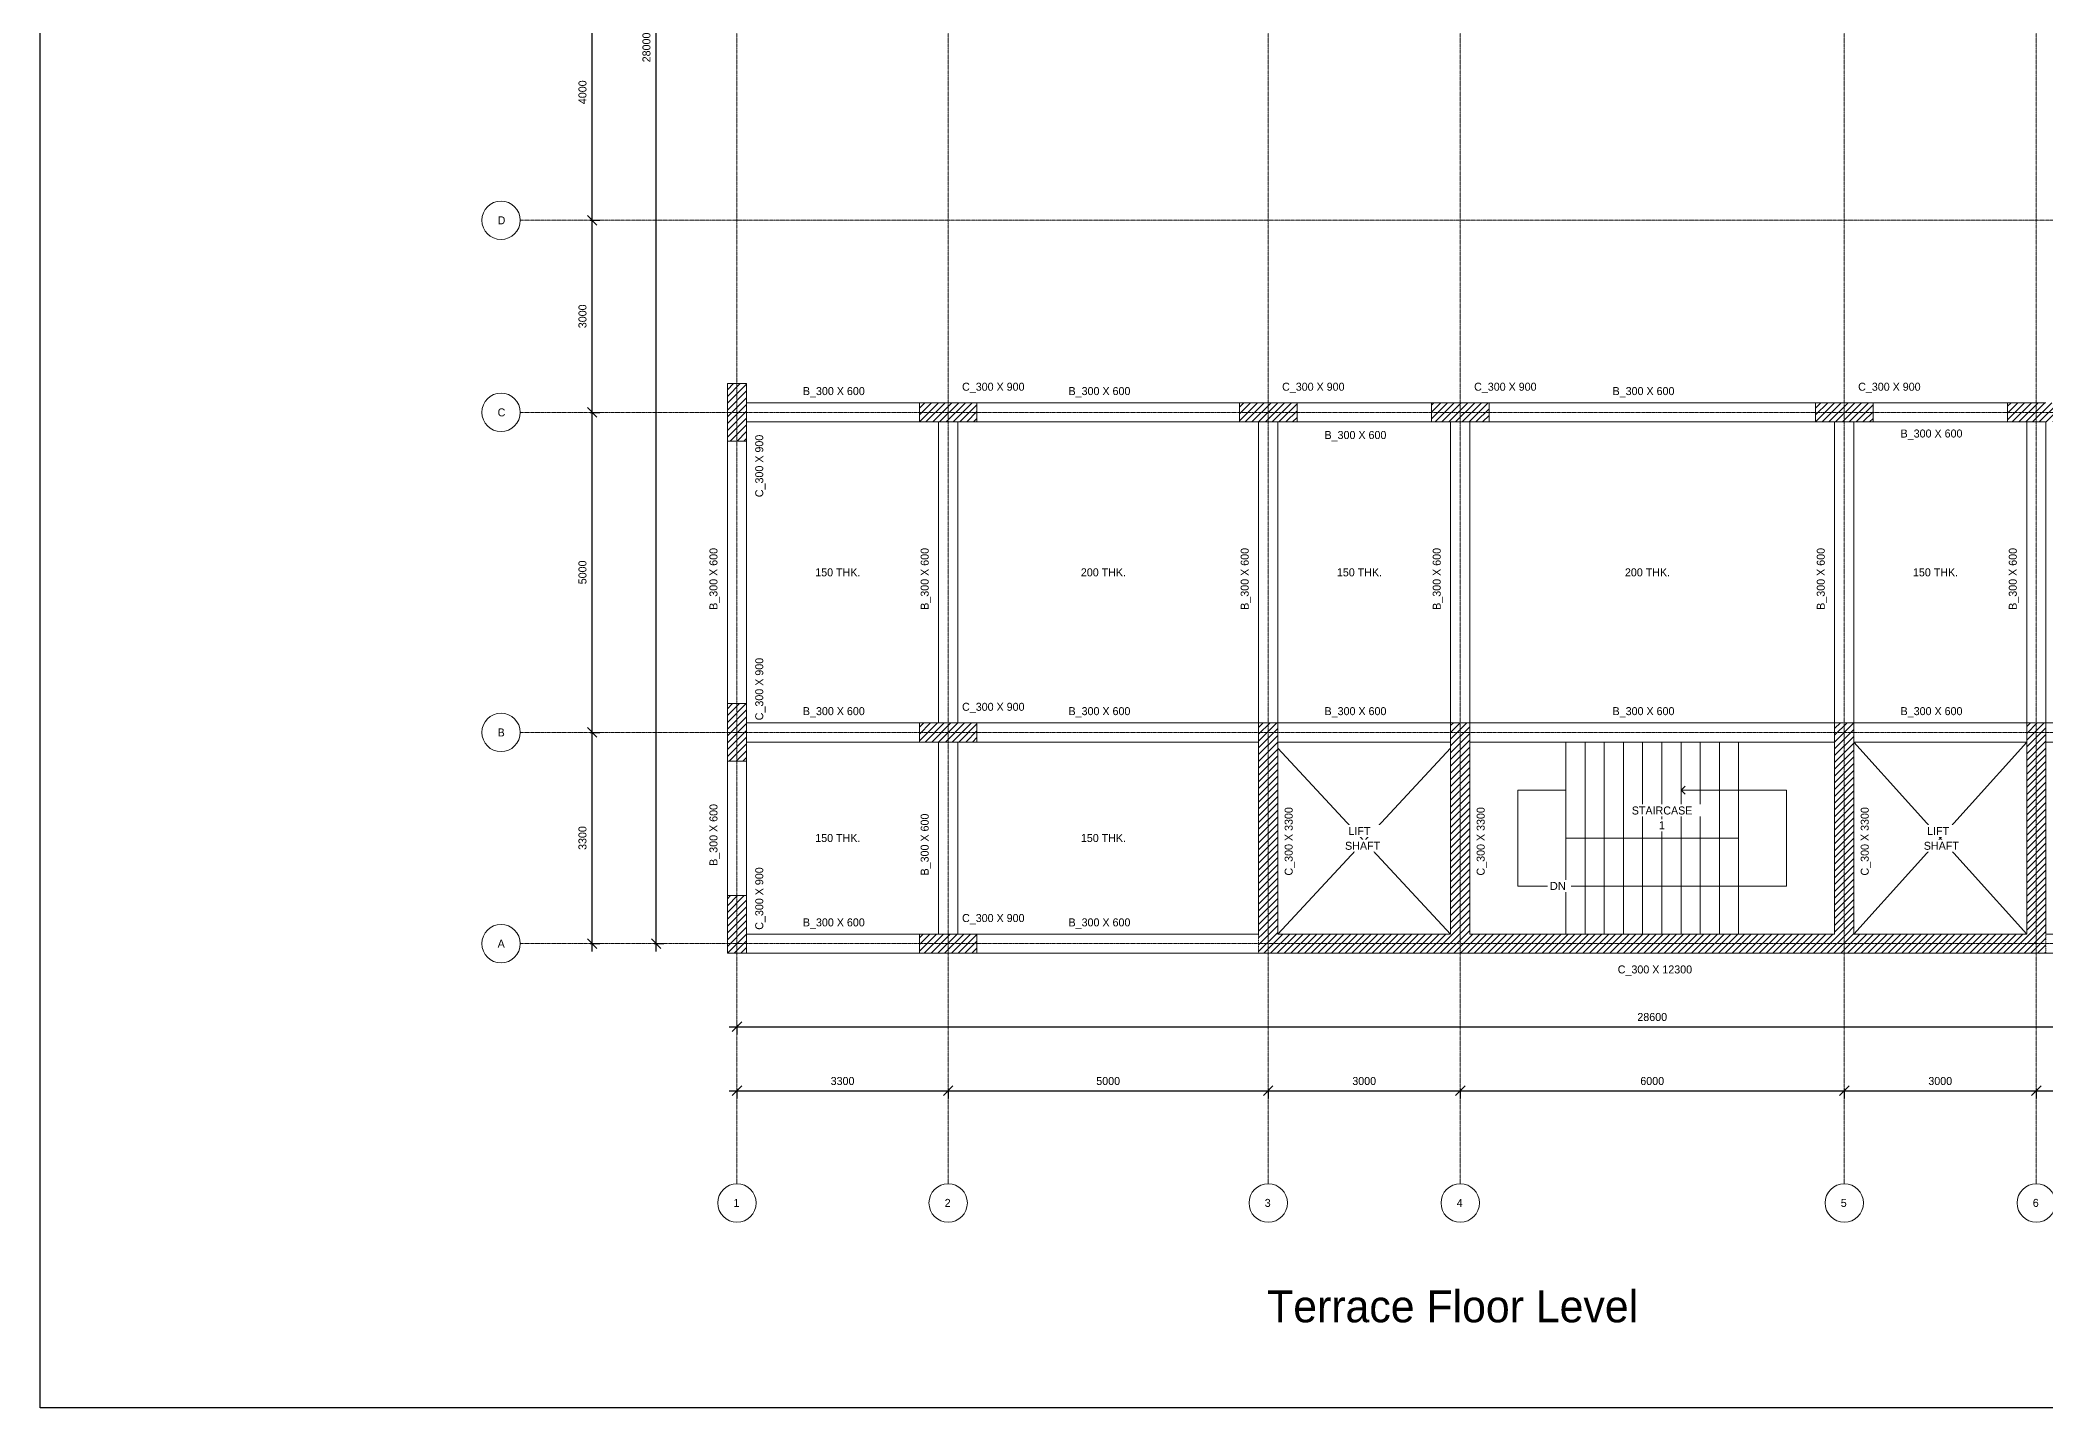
# Model space of a CAD drawing. Header units: millimetres. Extents: x -12446 to 395154, y -7552 to 35181.
# Drawn here: x 281025 to 312362, y -7552 to 13815 of the extents above; entities that cross this region are included whole.
import ezdxf

# ---------------------------------------------------------------- set-up
doc = ezdxf.new("R2010")
doc.units = ezdxf.units.MM
doc.header["$PDMODE"] = 35
for name, pattern in [('Dash', [6.35, 3.175, -3.175]), ('Grid Line', [22.225, 12.7, -3.175, 3.175, -3.175]), ('Overhead', [3.96875, 2.38125, -1.5875])]:
    doc.linetypes.add(name, pattern=pattern)
for name, color, linetype, lineweight in [('A-ANNO-DIMS', 211, 'Continuous', 9), ('A-CUTOUT', 12, 'Continuous', 18), ('A-FLOR', 192, 'Continuous', 18), ('A-FLOR-IDEN', 11, 'Continuous', 9), ('Boundary', 40, 'Continuous', 30), ('G-ANNO-TEXT', 231, 'Continuous', 9), ('S-BEAM', 12, 'Continuous', 18), ('S-BEAM-HDLN', 1, 'Dash', 18), ('S-BEAM-IDEN', 2, 'Continuous', 9), ('S-COLS', 52, 'Continuous', 18), ('S-COLS-IDEN', 171, 'Continuous', 9), ('S-GRID', 1, 'Continuous', 9), ('S-GRID-IDEN', 1, 'Continuous', 9), ('S-STRS', 31, 'Continuous', 18), ('S-STRS-ANNO', 31, 'Continuous', 18), ('S-STRS-IDEN', 31, 'Continuous', 18)]:
    doc.layers.add(name, color=color, linetype=linetype, lineweight=lineweight)
doc.styles.add('Arial', font='arial.ttf', dxfattribs={"height": 125})
doc.styles.add('JetBrains Mono', font='JetBrainsMono-VariableFont_wght.ttf', dxfattribs={"height": 125})
doc.dimstyles.new('Diagonal_-_2_5mm_JetBrains_Mono', dxfattribs={"dimscale": 304.8, "dimtxt": 176.918969, "dimasz": 0.492126, "dimexe": 0.393701, "dimexo": 0.246063, "dimgap": 0.287073, "dimtad": 1, "dimdec": 0, "dimzin": 0, "dimdsep": 46, "dimtxsty": 'JetBrains Mono', "dimblk1": 'OBLIQUE', "dimblk2": 'OBLIQUE', "dimsah": 1, "dimcen": 0.09, "dimdle": 0.393701, "dimazin": 0, "dimtfac": 1, "dimtdec": 4, "dimtix": 1, "dimtmove": 0, "dimatfit": 3, "dimfxl": 1, "dimtvp": 1, "dimtfill": 1, "dimtolj": 1, "dimtzin": 0, "dimarcsym": 2})
pattern_1 = [(45, (292212.27, 0), (-53.033, 53.033), [])]

# ---------------------------------------------------------------- blocks, each defined once
blk = doc.blocks.new('Grid - M_Grid Head - Circle-24584-01 1st Floor Lvl_')
at = {"layer": 'S-GRID-IDEN'}
blk.add_circle((0, 0), 6, dxfattribs=at)
blk = doc.blocks.new('_Oblique')
at = {"color": 0, "linetype": 'ByBlock', "lineweight": -2}
blk.add_line((-0.5, -0.5), (0.5, 0.5), dxfattribs=at)
blk = doc.blocks.new('*D88')
at = {"layer": 'A-ANNO-DIMS', "color": 0, "lineweight": -2, "transparency": 16777216}
for p, q in [((291792, -2597), (295332, -2597)), ((291912, -2566), (291912, -2717)), ((295212, -2566), (295212, -2717))]:
    blk.add_line(p, q, dxfattribs=at)
at = {"layer": 'Defpoints', "color": 0, "transparency": 16777216}
for p in [(291912, -2491), (295212, -2491), (295212, -2597)]:
    blk.add_point(p, dxfattribs=at)
at = {"layer": 'A-ANNO-DIMS', "color": 0, "lineweight": -2, "transparency": 16777216, "xscale": 150, "yscale": 150, "zscale": 150, "rotation": 180}
blk.add_blockref('_Oblique', (291912, -2597), dxfattribs=at)
at = {"layer": 'A-ANNO-DIMS', "color": 0, "lineweight": -2, "transparency": 16777216, "xscale": 150, "yscale": 150, "zscale": 150}
blk.add_blockref('_Oblique', (295212, -2597), dxfattribs=at)
at = {"layer": 'A-ANNO-DIMS', "color": 0, "transparency": 16777216, "insert": (293562, -2446), "char_height": 125, "width": 496.29, "attachment_point": 5, "style": 'JetBrains Mono', "bg_fill": 3, "box_fill_scale": 1.1, "bg_fill_color": 9, "bg_fill_true_color": 13158600, "bg_fill_transparency": 0}
blk.add_mtext('\\A1;3300', dxfattribs=at)
blk = doc.blocks.new('*D89')
at = {"layer": 'A-ANNO-DIMS', "color": 0, "lineweight": -2, "transparency": 16777216}
for p, q in [((295092, -2597), (300332, -2597)), ((295212, -2566), (295212, -2717)), ((300212, -2566), (300212, -2717))]:
    blk.add_line(p, q, dxfattribs=at)
at = {"layer": 'Defpoints', "color": 0, "transparency": 16777216}
for p in [(295212, -2491), (300212, -2491), (300212, -2597)]:
    blk.add_point(p, dxfattribs=at)
at = {"layer": 'A-ANNO-DIMS', "color": 0, "lineweight": -2, "transparency": 16777216, "xscale": 150, "yscale": 150, "zscale": 150, "rotation": 180}
blk.add_blockref('_Oblique', (295212, -2597), dxfattribs=at)
at = {"layer": 'A-ANNO-DIMS', "color": 0, "lineweight": -2, "transparency": 16777216, "xscale": 150, "yscale": 150, "zscale": 150}
blk.add_blockref('_Oblique', (300212, -2597), dxfattribs=at)
at = {"layer": 'A-ANNO-DIMS', "color": 0, "transparency": 16777216, "insert": (297712, -2446), "char_height": 125, "width": 496.29, "attachment_point": 5, "style": 'JetBrains Mono', "bg_fill": 3, "box_fill_scale": 1.1, "bg_fill_color": 9, "bg_fill_true_color": 13158600, "bg_fill_transparency": 0}
blk.add_mtext('\\A1;5000', dxfattribs=at)
blk = doc.blocks.new('*D90')
at = {"layer": 'A-ANNO-DIMS', "color": 0, "lineweight": -2, "transparency": 16777216}
for p, q in [((300092, -2597), (303332, -2597)), ((300212, -2566), (300212, -2717)), ((303212, -2566), (303212, -2717))]:
    blk.add_line(p, q, dxfattribs=at)
at = {"layer": 'Defpoints', "color": 0, "transparency": 16777216}
for p in [(300212, -2491), (303212, -2491), (303212, -2597)]:
    blk.add_point(p, dxfattribs=at)
at = {"layer": 'A-ANNO-DIMS', "color": 0, "lineweight": -2, "transparency": 16777216, "xscale": 150, "yscale": 150, "zscale": 150, "rotation": 180}
blk.add_blockref('_Oblique', (300212, -2597), dxfattribs=at)
at = {"layer": 'A-ANNO-DIMS', "color": 0, "lineweight": -2, "transparency": 16777216, "xscale": 150, "yscale": 150, "zscale": 150}
blk.add_blockref('_Oblique', (303212, -2597), dxfattribs=at)
at = {"layer": 'A-ANNO-DIMS', "color": 0, "transparency": 16777216, "insert": (301712, -2446), "char_height": 125, "width": 496.29, "attachment_point": 5, "style": 'JetBrains Mono', "bg_fill": 3, "box_fill_scale": 1.1, "bg_fill_color": 9, "bg_fill_true_color": 13158600, "bg_fill_transparency": 0}
blk.add_mtext('\\A1;3000', dxfattribs=at)
blk = doc.blocks.new('*D91')
at = {"layer": 'A-ANNO-DIMS', "color": 0, "lineweight": -2, "transparency": 16777216}
for p, q in [((303092, -2597), (309332, -2597)), ((303212, -2566), (303212, -2717)), ((309212, -2566), (309212, -2717))]:
    blk.add_line(p, q, dxfattribs=at)
at = {"layer": 'Defpoints', "color": 0, "transparency": 16777216}
for p in [(303212, -2491), (309212, -2491), (309212, -2597)]:
    blk.add_point(p, dxfattribs=at)
at = {"layer": 'A-ANNO-DIMS', "color": 0, "lineweight": -2, "transparency": 16777216, "xscale": 150, "yscale": 150, "zscale": 150, "rotation": 180}
blk.add_blockref('_Oblique', (303212, -2597), dxfattribs=at)
at = {"layer": 'A-ANNO-DIMS', "color": 0, "lineweight": -2, "transparency": 16777216, "xscale": 150, "yscale": 150, "zscale": 150}
blk.add_blockref('_Oblique', (309212, -2597), dxfattribs=at)
at = {"layer": 'A-ANNO-DIMS', "color": 0, "transparency": 16777216, "insert": (306212, -2446), "char_height": 125, "width": 496.29, "attachment_point": 5, "style": 'JetBrains Mono', "bg_fill": 3, "box_fill_scale": 1.1, "bg_fill_color": 9, "bg_fill_true_color": 13158600, "bg_fill_transparency": 0}
blk.add_mtext('\\A1;6000', dxfattribs=at)
blk = doc.blocks.new('*D92')
at = {"layer": 'A-ANNO-DIMS', "color": 0, "lineweight": -2, "transparency": 16777216}
for p, q in [((309092, -2597), (312332, -2597)), ((309212, -2566), (309212, -2717)), ((312212, -2566), (312212, -2717))]:
    blk.add_line(p, q, dxfattribs=at)
at = {"layer": 'Defpoints', "color": 0, "transparency": 16777216}
for p in [(309212, -2491), (312212, -2491), (312212, -2597)]:
    blk.add_point(p, dxfattribs=at)
at = {"layer": 'A-ANNO-DIMS', "color": 0, "lineweight": -2, "transparency": 16777216, "xscale": 150, "yscale": 150, "zscale": 150, "rotation": 180}
blk.add_blockref('_Oblique', (309212, -2597), dxfattribs=at)
at = {"layer": 'A-ANNO-DIMS', "color": 0, "lineweight": -2, "transparency": 16777216, "xscale": 150, "yscale": 150, "zscale": 150}
blk.add_blockref('_Oblique', (312212, -2597), dxfattribs=at)
at = {"layer": 'A-ANNO-DIMS', "color": 0, "transparency": 16777216, "insert": (310712, -2446), "char_height": 125, "width": 496.29, "attachment_point": 5, "style": 'JetBrains Mono', "bg_fill": 3, "box_fill_scale": 1.1, "bg_fill_color": 9, "bg_fill_true_color": 13158600, "bg_fill_transparency": 0}
blk.add_mtext('\\A1;3000', dxfattribs=at)
blk = doc.blocks.new('*D93')
at = {"layer": 'A-ANNO-DIMS', "color": 0, "lineweight": -2, "transparency": 16777216}
for p, q in [((312092, -2597), (317332, -2597)), ((312212, -2566), (312212, -2717)), ((317212, -2566), (317212, -2717))]:
    blk.add_line(p, q, dxfattribs=at)
at = {"layer": 'Defpoints', "color": 0, "transparency": 16777216}
for p in [(312212, -2491), (317212, -2491), (317212, -2597)]:
    blk.add_point(p, dxfattribs=at)
at = {"layer": 'A-ANNO-DIMS', "color": 0, "lineweight": -2, "transparency": 16777216, "xscale": 150, "yscale": 150, "zscale": 150, "rotation": 180}
blk.add_blockref('_Oblique', (312212, -2597), dxfattribs=at)
at = {"layer": 'A-ANNO-DIMS', "color": 0, "lineweight": -2, "transparency": 16777216, "xscale": 150, "yscale": 150, "zscale": 150}
blk.add_blockref('_Oblique', (317212, -2597), dxfattribs=at)
at = {"layer": 'A-ANNO-DIMS', "color": 0, "transparency": 16777216, "insert": (314712, -2446), "char_height": 125, "width": 496.29, "attachment_point": 5, "style": 'JetBrains Mono', "bg_fill": 3, "box_fill_scale": 1.1, "bg_fill_color": 9, "bg_fill_true_color": 13158600, "bg_fill_transparency": 0}
blk.add_mtext('\\A1;5000', dxfattribs=at)
blk = doc.blocks.new('*D95')
at = {"layer": 'A-ANNO-DIMS', "color": 0, "lineweight": -2, "transparency": 16777216}
for p, q in [((289619, 3000), (289770, 3000)), ((289650, -420), (289650, 3120)), ((289619, -300), (289770, -300))]:
    blk.add_line(p, q, dxfattribs=at)
at = {"layer": 'Defpoints', "color": 0, "transparency": 16777216}
for p in [(289544, 3000), (289650, 3000), (289544, -300)]:
    blk.add_point(p, dxfattribs=at)
at = {"layer": 'A-ANNO-DIMS', "color": 0, "lineweight": -2, "transparency": 16777216, "xscale": 150, "yscale": 150, "zscale": 150}
for p, rotation in [((289650, 3000), 90), ((289650, -300), 270)]:
    blk.add_blockref('_Oblique', p, dxfattribs=dict(at, rotation=rotation))
at = {"layer": 'A-ANNO-DIMS', "color": 0, "transparency": 16777216, "insert": (289499, 1350), "char_height": 125, "width": 496.29, "attachment_point": 5, "rotation": 90, "style": 'JetBrains Mono', "bg_fill": 3, "box_fill_scale": 1.1, "bg_fill_color": 9, "bg_fill_true_color": 13158600, "bg_fill_transparency": 0}
blk.add_mtext('\\A1;3300', dxfattribs=at)
blk = doc.blocks.new('*D96')
at = {"layer": 'A-ANNO-DIMS', "color": 0, "lineweight": -2, "transparency": 16777216}
for p, q in [((289619, 8000), (289770, 8000)), ((289650, 2880), (289650, 8120)), ((289619, 3000), (289770, 3000))]:
    blk.add_line(p, q, dxfattribs=at)
at = {"layer": 'Defpoints', "color": 0, "transparency": 16777216}
for p in [(289544, 8000), (289650, 8000), (289544, 3000)]:
    blk.add_point(p, dxfattribs=at)
at = {"layer": 'A-ANNO-DIMS', "color": 0, "lineweight": -2, "transparency": 16777216, "xscale": 150, "yscale": 150, "zscale": 150}
for p, rotation in [((289650, 8000), 90), ((289650, 3000), 270)]:
    blk.add_blockref('_Oblique', p, dxfattribs=dict(at, rotation=rotation))
at = {"layer": 'A-ANNO-DIMS', "color": 0, "transparency": 16777216, "insert": (289499, 5500), "char_height": 125, "width": 496.29, "attachment_point": 5, "rotation": 90, "style": 'JetBrains Mono', "bg_fill": 3, "box_fill_scale": 1.1, "bg_fill_color": 9, "bg_fill_true_color": 13158600, "bg_fill_transparency": 0}
blk.add_mtext('\\A1;5000', dxfattribs=at)
blk = doc.blocks.new('*D97')
at = {"layer": 'A-ANNO-DIMS', "color": 0, "lineweight": -2, "transparency": 16777216}
for p, q in [((289619, 11000), (289770, 11000)), ((289650, 7880), (289650, 11120)), ((289619, 8000), (289770, 8000))]:
    blk.add_line(p, q, dxfattribs=at)
at = {"layer": 'Defpoints', "color": 0, "transparency": 16777216}
for p in [(289544, 11000), (289650, 11000), (289544, 8000)]:
    blk.add_point(p, dxfattribs=at)
at = {"layer": 'A-ANNO-DIMS', "color": 0, "lineweight": -2, "transparency": 16777216, "xscale": 150, "yscale": 150, "zscale": 150}
for p, rotation in [((289650, 11000), 90), ((289650, 8000), 270)]:
    blk.add_blockref('_Oblique', p, dxfattribs=dict(at, rotation=rotation))
at = {"layer": 'A-ANNO-DIMS', "color": 0, "transparency": 16777216, "insert": (289499, 9500), "char_height": 125, "width": 496.29, "attachment_point": 5, "rotation": 90, "style": 'JetBrains Mono', "bg_fill": 3, "box_fill_scale": 1.1, "bg_fill_color": 9, "bg_fill_true_color": 13158600, "bg_fill_transparency": 0}
blk.add_mtext('\\A1;3000', dxfattribs=at)
blk = doc.blocks.new('*D98')
at = {"layer": 'A-ANNO-DIMS', "color": 0, "lineweight": -2, "transparency": 16777216}
for p, q in [((289650, 10880), (289650, 15120)), ((289619, 15000), (289770, 15000)), ((289619, 11000), (289770, 11000))]:
    blk.add_line(p, q, dxfattribs=at)
at = {"layer": 'Defpoints', "color": 0, "transparency": 16777216}
for p in [(289544, 15000), (289650, 15000), (289544, 11000)]:
    blk.add_point(p, dxfattribs=at)
at = {"layer": 'A-ANNO-DIMS', "color": 0, "lineweight": -2, "transparency": 16777216, "xscale": 150, "yscale": 150, "zscale": 150}
for p, rotation in [((289650, 15000), 90), ((289650, 11000), 270)]:
    blk.add_blockref('_Oblique', p, dxfattribs=dict(at, rotation=rotation))
at = {"layer": 'A-ANNO-DIMS', "color": 0, "transparency": 16777216, "insert": (289499, 13000), "char_height": 125, "width": 496.29, "attachment_point": 5, "rotation": 90, "style": 'JetBrains Mono', "bg_fill": 3, "box_fill_scale": 1.1, "bg_fill_color": 9, "bg_fill_true_color": 13158600, "bg_fill_transparency": 0}
blk.add_mtext('\\A1;4000', dxfattribs=at)
blk = doc.blocks.new('*D103')
at = {"layer": 'A-ANNO-DIMS', "color": 0, "lineweight": -2, "transparency": 16777216}
for p, q in [((290619, 27700), (290770, 27700)), ((290650, -420), (290650, 27820)), ((290619, -300), (290770, -300))]:
    blk.add_line(p, q, dxfattribs=at)
at = {"layer": 'Defpoints', "color": 0, "transparency": 16777216}
for p in [(290544, 27700), (290650, 27700), (290544, -300)]:
    blk.add_point(p, dxfattribs=at)
at = {"layer": 'A-ANNO-DIMS', "color": 0, "lineweight": -2, "transparency": 16777216, "xscale": 150, "yscale": 150, "zscale": 150}
for p, rotation in [((290650, 27700), 90), ((290650, -300), 270)]:
    blk.add_blockref('_Oblique', p, dxfattribs=dict(at, rotation=rotation))
at = {"layer": 'A-ANNO-DIMS', "color": 0, "transparency": 16777216, "insert": (290499, 13700), "char_height": 125, "width": 620.37, "attachment_point": 5, "rotation": 90, "style": 'JetBrains Mono', "bg_fill": 3, "box_fill_scale": 1.1, "bg_fill_color": 9, "bg_fill_true_color": 13158600, "bg_fill_transparency": 0}
blk.add_mtext('\\A1;28000', dxfattribs=at)
blk = doc.blocks.new('*D104')
at = {"layer": 'A-ANNO-DIMS', "color": 0, "lineweight": -2, "transparency": 16777216}
for p, q in [((291912, -1566), (291912, -1717)), ((320512, -1566), (320512, -1717)), ((291792, -1597), (320632, -1597))]:
    blk.add_line(p, q, dxfattribs=at)
at = {"layer": 'Defpoints', "color": 0, "transparency": 16777216}
for p in [(291912, -1491), (320512, -1491), (320512, -1597)]:
    blk.add_point(p, dxfattribs=at)
at = {"layer": 'A-ANNO-DIMS', "color": 0, "lineweight": -2, "transparency": 16777216, "xscale": 150, "yscale": 150, "zscale": 150, "rotation": 180}
blk.add_blockref('_Oblique', (291912, -1597), dxfattribs=at)
at = {"layer": 'A-ANNO-DIMS', "color": 0, "lineweight": -2, "transparency": 16777216, "xscale": 150, "yscale": 150, "zscale": 150}
blk.add_blockref('_Oblique', (320512, -1597), dxfattribs=at)
at = {"layer": 'A-ANNO-DIMS', "color": 0, "transparency": 16777216, "insert": (306212, -1446), "char_height": 125, "width": 620.37, "attachment_point": 5, "style": 'JetBrains Mono', "bg_fill": 3, "box_fill_scale": 1.1, "bg_fill_color": 9, "bg_fill_true_color": 13158600, "bg_fill_transparency": 0}
blk.add_mtext('\\A1;28600', dxfattribs=at)

msp = doc.modelspace()

# ---------------------------------------------------------------- hatches: boundary and pattern name
at = {"layer": 'S-COLS'}
h = msp.add_hatch(dxfattribs=at)
h.set_pattern_fill('FP_1', color=8, style=0, pattern_type=2)
h.set_pattern_definition(pattern_1)
h.paths.add_polyline_path([(291762.3, 7550), (292062.3, 7550), (292062.3, 8450), (291762.3, 8450), (291762.3, 7975.6)])
h = msp.add_hatch(dxfattribs=at)
h.set_pattern_fill('FP_1', color=8, style=0, pattern_type=2)
h.set_pattern_definition(pattern_1)
h.paths.add_polyline_path([(295662.3, 7850), (295662.3, 8150), (294762.3, 8150), (294762.3, 7850), (295362.3, 7850)])
h = msp.add_hatch(dxfattribs=at)
h.set_pattern_fill('FP_1', color=8, style=0, pattern_type=2)
h.set_pattern_definition(pattern_1)
h.paths.add_polyline_path([(300662.3, 7850), (300662.3, 8150), (299762.3, 8150), (299762.3, 7850), (300362.3, 7850)])
h = msp.add_hatch(dxfattribs=at)
h.set_pattern_fill('FP_1', color=8, style=0, pattern_type=2)
h.set_pattern_definition(pattern_1)
h.paths.add_polyline_path([(303662.3, 7850), (303662.3, 8150), (302762.3, 8150), (302762.3, 7850), (303362.3, 7850)])
h = msp.add_hatch(dxfattribs=at)
h.set_pattern_fill('FP_1', color=8, style=0, pattern_type=2)
h.set_pattern_definition(pattern_1)
h.paths.add_polyline_path([(309362.3, 7850), (309662.3, 7850), (309662.3, 8150), (308762.3, 8150), (308762.3, 7850), (309062.3, 7850)])
h = msp.add_hatch(dxfattribs=at)
h.set_pattern_fill('FP_1', color=8, style=0, pattern_type=2)
h.set_pattern_definition(pattern_1)
h.paths.add_polyline_path([(312662.3, 7850), (312662.3, 8150), (311762.3, 8150), (311762.3, 7850), (312362.3, 7850)])
h = msp.add_hatch(dxfattribs=at)
h.set_pattern_fill('FP_1', color=8, style=0, pattern_type=2)
h.set_pattern_definition(pattern_1)
h.paths.add_polyline_path([(292062.3, 2550), (292062.3, 3450), (291762.3, 3450), (291762.3, 2550)])
h = msp.add_hatch(dxfattribs=at)
h.set_pattern_fill('FP_1', color=8, style=0, pattern_type=2)
h.set_pattern_definition(pattern_1)
h.paths.add_polyline_path([(295662.3, 2850), (295662.3, 3150), (294762.3, 3150), (294762.3, 2850), (295362.3, 2850)])
h = msp.add_hatch(dxfattribs=at)
h.set_pattern_fill('FP_1', color=8, style=0, pattern_type=2)
h.set_pattern_definition(pattern_1)
h.paths.add_polyline_path([(300362.3, -150), (300362.3, 3150), (300062.3, 3150), (300062.3, -150)])
h = msp.add_hatch(dxfattribs=at)
h.set_pattern_fill('FP_1', color=8, style=0, pattern_type=2)
h.set_pattern_definition(pattern_1)
h.paths.add_polyline_path([(303062.3, -150), (303362.3, -150), (303362.3, 3150), (303062.3, 3150)])
h = msp.add_hatch(dxfattribs=at)
h.set_pattern_fill('FP_1', color=8, style=0, pattern_type=2)
h.set_pattern_definition(pattern_1)
h.paths.add_polyline_path([(309362.3, -150), (309362.3, 3150), (309062.3, 3150), (309062.3, -150)])
h = msp.add_hatch(dxfattribs=at)
h.set_pattern_fill('FP_1', color=8, style=0, pattern_type=2)
h.set_pattern_definition(pattern_1)
h.paths.add_polyline_path([(312362.3, -150), (312362.3, 3150), (312062.3, 3150), (312062.3, -150)])
h = msp.add_hatch(dxfattribs=at)
h.set_pattern_fill('FP_1', color=8, style=0, pattern_type=2)
h.set_pattern_definition(pattern_1)
h.paths.add_polyline_path([(292062.3, -450), (292062.3, 450), (291762.3, 450), (291762.3, -450)])
h = msp.add_hatch(dxfattribs=at)
h.set_pattern_fill('FP_1', color=8, style=0, pattern_type=2)
h.set_pattern_definition(pattern_1)
h.paths.add_polyline_path([(295662.3, -450), (295662.3, -150), (294762.3, -150), (294762.3, -450)])
h = msp.add_hatch(dxfattribs=at)
h.set_pattern_fill('FP_1', color=8, style=0, pattern_type=2)
h.set_pattern_definition(pattern_1)
h.paths.add_polyline_path([(312362.3, -450), (312362.3, -150), (300062.3, -150), (300062.3, -450), (305195.6, -450)])

# ---------------------------------------------------------------- linework, layer by layer
at = {"layer": 'A-CUTOUT'}
for p, q in [((309362.3, 2850), (312062.3, -150)), ((309362.3, -150), (312062.3, 2850)), ((300362.3, 2752.1), (303062.3, -150)), ((300362.3, -150), (303062.3, 2752.1))]:
    msp.add_line(p, q, dxfattribs=at)
at = {"layer": 'A-FLOR'}
for p, q in [((292062.3, 8150), (295062.3, 8150)), ((295362.3, 8150), (300062.3, 8150)), ((300362.3, 8150), (303062.3, 8150)), ((303362.3, 8150), (309062.3, 8150)), ((309362.3, 8150), (312062.3, 8150)), ((295062.3, 7850), (292062.3, 7850)), ((292062.3, 7850), (292062.3, 3150)), ((295062.3, 3150), (295062.3, 7850)), ((300062.3, 7850), (295362.3, 7850)), ((295362.3, 7850), (295362.3, 3150)), ((300062.3, 3150), (300062.3, 7850)), ((303062.3, 7850), (300362.3, 7850)), ((300362.3, 7850), (300362.3, 3150)), ((303062.3, 3150), (303062.3, 7850)), ((309062.3, 7850), (303362.3, 7850)), ((303362.3, 7850), (303362.3, 3150)), ((309062.3, 3150), (309062.3, 7850)), ((312062.3, 7850), (309362.3, 7850)), ((309362.3, 7850), (309362.3, 3150)), ((312062.3, 3150), (312062.3, 7850)), ((292062.3, 3150), (295062.3, 3150)), ((295362.3, 3150), (300062.3, 3150)), ((300362.3, 3150), (303062.3, 3150)), ((303362.3, 3150), (309062.3, 3150)), ((309362.3, 3150), (312062.3, 3150)), ((295062.3, 2850), (292062.3, 2850)), ((292062.3, 2850), (292062.3, -150)), ((295062.3, -150), (295062.3, 2850)), ((300062.3, 2850), (295362.3, 2850)), ((295362.3, 2850), (295362.3, -150)), ((300062.3, -150), (300062.3, 2850)), ((292062.3, -150), (295062.3, -150)), ((295362.3, -150), (300062.3, -150))]:
    msp.add_line(p, q, dxfattribs=at)
at = {"layer": 'Boundary'}
msp.add_lwpolyline([(281025.1, 35181.3), (329280.2, 35181.3), (329280.2, -7551.8), (281025.1, -7551.8)], close=True, dxfattribs=at)
at = {"layer": 'S-BEAM'}
for p, q in [((291762.3, 8450), (292062.3, 8450)), ((292062.3, 8150), (292062.3, 7850)), ((294762.3, 8150), (292062.3, 8150)), ((294762.3, 7850), (294762.3, 8150)), ((295062.3, 8150), (295362.3, 8150)), ((295662.3, 8150), (295662.3, 7850)), ((299762.3, 8150), (295662.3, 8150)), ((299762.3, 7850), (299762.3, 8150)), ((300062.3, 8150), (300362.3, 8150)), ((300662.3, 8150), (300662.3, 7850)), ((302762.3, 8150), (300662.3, 8150)), ((302762.3, 7850), (302762.3, 8150)), ((303062.3, 8150), (303362.3, 8150)), ((303662.3, 8150), (303662.3, 7850)), ((308762.3, 8150), (303662.3, 8150)), ((308762.3, 7850), (308762.3, 8150)), ((309062.3, 8150), (309362.3, 8150)), ((309662.3, 8150), (309662.3, 7850)), ((311762.3, 8150), (309662.3, 8150)), ((311762.3, 7850), (311762.3, 8150)), ((312062.3, 8150), (312362.3, 8150)), ((292062.3, 7850), (294762.3, 7850)), ((295362.3, 7850), (295062.3, 7850)), ((295062.3, 7850), (295062.3, 3150)), ((295362.3, 3150), (295362.3, 7850)), ((295662.3, 7850), (299762.3, 7850)), ((300362.3, 7850), (300062.3, 7850)), ((300062.3, 7850), (300062.3, 3150)), ((300362.3, 3150), (300362.3, 7850)), ((300662.3, 7850), (302762.3, 7850)), ((303362.3, 7850), (303062.3, 7850)), ((303062.3, 7850), (303062.3, 3150)), ((303362.3, 3150), (303362.3, 7850)), ((303662.3, 7850), (308762.3, 7850)), ((309362.3, 7850), (309062.3, 7850)), ((309062.3, 7850), (309062.3, 3150)), ((309362.3, 3150), (309362.3, 7850)), ((309662.3, 7850), (311762.3, 7850)), ((312362.3, 7850), (312062.3, 7850)), ((312062.3, 7850), (312062.3, 3150)), ((312362.3, 3150), (312362.3, 7850)), ((292062.3, 7550), (291762.3, 7550)), ((291762.3, 7550), (291762.3, 3450)), ((292062.3, 3450), (292062.3, 7550)), ((291762.3, 3450), (292062.3, 3450)), ((292062.3, 3150), (292062.3, 2850)), ((294762.3, 3150), (292062.3, 3150)), ((294762.3, 2850), (294762.3, 3150)), ((295062.3, 3150), (295362.3, 3150)), ((295662.3, 3150), (295662.3, 2850)), ((300062.3, 3150), (295662.3, 3150)), ((300062.3, 3150), (300362.3, 3150)), ((300062.3, 2850), (300062.3, 3150)), ((300362.3, 3150), (300362.3, 2850)), ((303062.3, 3150), (300362.3, 3150)), ((303062.3, 3150), (303362.3, 3150)), ((303062.3, 2850), (303062.3, 3150)), ((303362.3, 3150), (303362.3, 2850)), ((309062.3, 3150), (303362.3, 3150)), ((309062.3, 3150), (309362.3, 3150)), ((309062.3, 2850), (309062.3, 3150)), ((309362.3, 3150), (309362.3, 2850)), ((312062.3, 3150), (309362.3, 3150)), ((312062.3, 3150), (312362.3, 3150)), ((312062.3, 2850), (312062.3, 3150)), ((312362.3, 3150), (312362.3, 2850)), ((316762.3, 3150), (312362.3, 3150)), ((292062.3, 2850), (294762.3, 2850)), ((295362.3, 2850), (295062.3, 2850)), ((295062.3, 2850), (295062.3, -150)), ((295362.3, -150), (295362.3, 2850)), ((295662.3, 2850), (300062.3, 2850)), ((300362.3, 2850), (303062.3, 2850)), ((303362.3, 2850), (309062.3, 2850)), ((309362.3, 2850), (312062.3, 2850)), ((312362.3, 2850), (316762.3, 2850)), ((292062.3, 2550), (291762.3, 2550)), ((291762.3, 2550), (291762.3, 450)), ((292062.3, 450), (292062.3, 2550)), ((291762.3, 450), (292062.3, 450)), ((292062.3, -150), (292062.3, -450)), ((294762.3, -150), (292062.3, -150)), ((294762.3, -450), (294762.3, -150)), ((295062.3, -150), (295362.3, -150)), ((295662.3, -150), (295662.3, -450)), ((300062.3, -150), (295662.3, -150)), ((316762.3, -150), (312362.3, -150)), ((292062.3, -450), (294762.3, -450)), ((295662.3, -450), (300062.3, -450)), ((312362.3, -450), (316762.3, -450))]:
    msp.add_line(p, q, dxfattribs=at)
at = {"layer": 'S-BEAM-HDLN'}
for p, q in [((300062.3, -150), (300062.3, -450)), ((312362.3, -450), (312362.3, -150))]:
    msp.add_line(p, q, dxfattribs=at)
at = {"layer": 'S-COLS'}
for p, q in [((291762.3, 8450), (292062.3, 8450)), ((291762.3, 7550), (291762.3, 8450)), ((292062.3, 8450), (292062.3, 8150)), ((292062.3, 8150), (292062.3, 7850)), ((294762.3, 8150), (295062.3, 8150)), ((294762.3, 7850), (294762.3, 8150)), ((295062.3, 8150), (295362.3, 8150)), ((295362.3, 8150), (295662.3, 8150)), ((295662.3, 8150), (295662.3, 7850)), ((299762.3, 8150), (300062.3, 8150)), ((299762.3, 7850), (299762.3, 8150)), ((300062.3, 8150), (300362.3, 8150)), ((300362.3, 8150), (300662.3, 8150)), ((300662.3, 8150), (300662.3, 7850)), ((302762.3, 8150), (303062.3, 8150)), ((302762.3, 7850), (302762.3, 8150)), ((303062.3, 8150), (303362.3, 8150)), ((303362.3, 8150), (303662.3, 8150)), ((303662.3, 8150), (303662.3, 7850)), ((308762.3, 8150), (309062.3, 8150)), ((308762.3, 7850), (308762.3, 8150)), ((309062.3, 8150), (309362.3, 8150)), ((309362.3, 8150), (309662.3, 8150)), ((309662.3, 8150), (309662.3, 7850)), ((311762.3, 8150), (312062.3, 8150)), ((311762.3, 7850), (311762.3, 8150)), ((312062.3, 8150), (312362.3, 8150)), ((292062.3, 7850), (292062.3, 7550)), ((295062.3, 7850), (294762.3, 7850)), ((295362.3, 7850), (295062.3, 7850)), ((295662.3, 7850), (295362.3, 7850)), ((300062.3, 7850), (299762.3, 7850)), ((300362.3, 7850), (300062.3, 7850)), ((300662.3, 7850), (300362.3, 7850)), ((303062.3, 7850), (302762.3, 7850)), ((303362.3, 7850), (303062.3, 7850)), ((303662.3, 7850), (303362.3, 7850)), ((309062.3, 7850), (308762.3, 7850)), ((309362.3, 7850), (309062.3, 7850)), ((309662.3, 7850), (309362.3, 7850)), ((312062.3, 7850), (311762.3, 7850)), ((312362.3, 7850), (312062.3, 7850)), ((292062.3, 7550), (291762.3, 7550)), ((291762.3, 3450), (292062.3, 3450)), ((291762.3, 2550), (291762.3, 3450)), ((292062.3, 3450), (292062.3, 3150)), ((292062.3, 3150), (292062.3, 2850)), ((294762.3, 3150), (295062.3, 3150)), ((294762.3, 2850), (294762.3, 3150)), ((295062.3, 3150), (295362.3, 3150)), ((295362.3, 3150), (295662.3, 3150)), ((295662.3, 3150), (295662.3, 2850)), ((300062.3, 3150), (300362.3, 3150)), ((300062.3, 2850), (300062.3, 3150)), ((300362.3, 3150), (300362.3, -150)), ((303062.3, 3150), (303362.3, 3150)), ((303062.3, -150), (303062.3, 3150)), ((303362.3, 3150), (303362.3, -150)), ((309062.3, 3150), (309362.3, 3150)), ((309062.3, -150), (309062.3, 3150)), ((309362.3, 3150), (309362.3, -150)), ((312062.3, 3150), (312362.3, 3150)), ((312062.3, -150), (312062.3, 3150)), ((312362.3, 3150), (312362.3, 2850)), ((292062.3, 2850), (292062.3, 2550)), ((295062.3, 2850), (294762.3, 2850)), ((295362.3, 2850), (295062.3, 2850)), ((295662.3, 2850), (295362.3, 2850)), ((300062.3, -150), (300062.3, 2850)), ((312362.3, 2850), (312362.3, -150)), ((292062.3, 2550), (291762.3, 2550)), ((291762.3, 450), (292062.3, 450)), ((291762.3, -450), (291762.3, 450)), ((292062.3, 450), (292062.3, -150)), ((292062.3, -150), (292062.3, -450)), ((294762.3, -150), (295062.3, -150)), ((294762.3, -450), (294762.3, -150)), ((295062.3, -150), (295362.3, -150)), ((295362.3, -150), (295662.3, -150)), ((295662.3, -150), (295662.3, -450)), ((300362.3, -150), (303062.3, -150)), ((303362.3, -150), (309062.3, -150)), ((309362.3, -150), (312062.3, -150)), ((292062.3, -450), (291762.3, -450)), ((295662.3, -450), (294762.3, -450)), ((312362.3, -450), (300062.3, -450))]:
    msp.add_line(p, q, dxfattribs=at)
at = {"layer": 'S-GRID', "linetype": 'Grid Line'}
for p, q in [((291912.3, 30181.3), (291912.3, -4050.9)), ((295212.3, 30181.3), (295212.3, -4050.9)), ((300212.3, 30181.3), (300212.3, -4050.9)), ((303212.3, 30181.3), (303212.3, -4050.9)), ((309212.3, 30181.3), (309212.3, -4050.9)), ((312212.3, 30181.3), (312212.3, -4050.9)), ((322464.7, 11000), (288526.4, 11000)), ((322464.7, 8000), (288526.4, 8000)), ((322464.7, 3000), (288526.4, 3000)), ((322464.7, -300), (288526.4, -300))]:
    msp.add_line(p, q, dxfattribs=at)
at = {"layer": 'S-STRS'}
for p, q in [((304862.3, 2850), (303362.3, 2850)), ((303362.3, 2850), (303362.3, -150)), ((304862.3, 1350), (304862.3, 2850)), ((305162.3, 2850), (305162.3, 1350)), ((305462.3, 2850), (305462.3, 1350)), ((305762.3, 2850), (305762.3, 1350)), ((306062.3, 2850), (306062.3, 1350)), ((306362.3, 2850), (306362.3, 1350)), ((306662.3, 2850), (306662.3, 1350)), ((306962.3, 2850), (306962.3, 1350)), ((307262.3, 2850), (307262.3, 1350)), ((307562.3, 2850), (307562.3, 1350)), ((304862.3, -150), (304862.3, 1350)), ((305162.3, 1350), (304862.3, 1350)), ((305462.3, 1350), (305162.3, 1350)), ((305162.3, -150), (305162.3, 1350)), ((305762.3, 1350), (305462.3, 1350)), ((305462.3, -150), (305462.3, 1350)), ((306062.3, 1350), (305762.3, 1350)), ((305762.3, -150), (305762.3, 1350)), ((306362.3, 1350), (306062.3, 1350)), ((306062.3, -150), (306062.3, 1350)), ((306662.3, 1350), (306362.3, 1350)), ((306362.3, -150), (306362.3, 1350)), ((306962.3, 1350), (306662.3, 1350)), ((306662.3, -150), (306662.3, 1350)), ((307262.3, 1350), (306962.3, 1350)), ((306962.3, -150), (306962.3, 1350)), ((307562.3, 1350), (307262.3, 1350)), ((307262.3, -150), (307262.3, 1350)), ((307562.3, -150), (307562.3, 1350)), ((303362.3, -150), (304862.3, -150))]:
    msp.add_line(p, q, dxfattribs=at)
at = {"layer": 'S-STRS', "linetype": 'Overhead'}
for p, q in [((305162.3, 2850), (305162.3, 1350)), ((305462.3, 2850), (305462.3, 1350)), ((305762.3, 2850), (305762.3, 1350)), ((306062.3, 2850), (306062.3, 1350)), ((306362.3, 2850), (306362.3, 1350)), ((306662.3, 2850), (306662.3, 1350)), ((306962.3, 2850), (306962.3, 1350)), ((307262.3, 2850), (307262.3, 1350)), ((307562.3, 2850), (307562.3, 1350)), ((304862.3, -150), (304862.3, 1350)), ((305162.3, -150), (305162.3, 1350)), ((305462.3, -150), (305462.3, 1350)), ((305762.3, -150), (305762.3, 1350)), ((306062.3, -150), (306062.3, 1350)), ((306362.3, -150), (306362.3, 1350)), ((306662.3, -150), (306662.3, 1350)), ((306962.3, -150), (306962.3, 1350)), ((307262.3, -150), (307262.3, 1350)), ((307562.3, -150), (307562.3, 1350))]:
    msp.add_line(p, q, dxfattribs=at)
at = {"layer": 'S-STRS-ANNO'}
for p, q in [((304112.3, 2100), (304862.3, 2100)), ((304112.3, 600), (304112.3, 2100)), ((306662.3, 2100), (306724.8, 2162.5)), ((306662.3, 2100), (306962.3, 2100)), ((306662.3, 2100), (306724.8, 2037.5)), ((306962.3, 2100), (307262.3, 2100)), ((307262.3, 2100), (307562.3, 2100)), ((307562.3, 2100), (308312.3, 2100)), ((308312.3, 2100), (308312.3, 600)), ((304862.3, 600), (304112.3, 600)), ((305162.3, 600), (304862.3, 600)), ((305462.3, 600), (305162.3, 600)), ((305762.3, 600), (305462.3, 600)), ((306062.3, 600), (305762.3, 600)), ((306362.3, 600), (306062.3, 600)), ((306662.3, 600), (306362.3, 600)), ((306962.3, 600), (306662.3, 600)), ((307262.3, 600), (306962.3, 600)), ((307562.3, 600), (307262.3, 600)), ((308312.3, 600), (307562.3, 600))]:
    msp.add_line(p, q, dxfattribs=at)

# ---------------------------------------------------------------- block references
at = {"layer": 'S-GRID-IDEN', "xscale": 49.99999999999998, "yscale": 49.99999999999998, "zscale": 49.99999999999998}
for p, rotation in [((288226.4, 11000), 89.99999999999982), ((288226.4, 8000), 89.99999999999982), ((288226.4, 3000), 89.99999999999982), ((288226.4, -300), 89.99999999999982), ((291912.3, -4350.9), 180), ((295212.3, -4350.9), 180), ((300212.3, -4350.9), 180), ((303212.3, -4350.9), 180), ((309212.3, -4350.9), 180), ((312212.3, -4350.9), 180)]:
    msp.add_blockref('Grid - M_Grid Head - Circle-24584-01 1st Floor Lvl_', p, dxfattribs=dict(at, rotation=rotation))

# ---------------------------------------------------------------- texts
at = {"layer": 'A-FLOR-IDEN', "char_height": 125, "width": 1026.16, "attachment_point": 1, "style": 'JetBrains Mono'}
for s, insert in [('150 THK.', (293135.3, 5563)), ('200 THK.', (297285.3, 5563)), ('150 THK.', (301285.3, 5563)), ('200 THK.', (305785.3, 5563)), ('150 THK.', (310285.3, 5563)), ('150 THK.', (293135.3, 1413)), ('150 THK.', (297285.3, 1413))]:
    msp.add_mtext(s, dxfattribs=dict(at, insert=insert))
at = {"layer": 'G-ANNO-TEXT', "insert": (300195, -5715.1), "char_height": 500, "attachment_point": 1, "style": 'JetBrains Mono'}
msp.add_mtext_dynamic_manual_height_columns('Terrace Floor Level', width=14961.141, gutter_width=1, heights=[3031.7], dxfattribs=at)
at = {"layer": 'S-BEAM-IDEN', "char_height": 125, "width": 1410.97, "attachment_point": 1, "style": 'JetBrains Mono'}
for insert in [(292942.4, 8394.8), (297092.4, 8394.8), (305592.4, 8394.8), (301091.7, 7708.5), (310092.4, 7731.9), (292942.4, 3394.8), (297092.4, 3394.8), (301092.4, 3394.8), (305592.4, 3394.8), (310092.4, 3394.8), (292942.4, 94.8), (297092.4, 94.8)]:
    msp.add_mtext('B_300 X 600', dxfattribs=dict(at, insert=insert))
at = {"layer": 'S-BEAM-IDEN', "char_height": 125, "width": 1410.97, "attachment_point": 1, "rotation": 90, "style": 'JetBrains Mono'}
for insert in [(291482.6, 4915.1), (294782.6, 4915.1), (299782.6, 4915.1), (302782.6, 4915.1), (308782.6, 4915.1), (311782.6, 4915.1), (291482.6, 915.1), (294782.6, 765.1)]:
    msp.add_mtext('B_300 X 600', dxfattribs=dict(at, insert=insert))
at = {"layer": 'S-COLS-IDEN', "char_height": 125, "attachment_point": 1, "style": 'JetBrains Mono'}
for s, insert, width in [('C_300 X 900', (295429.2, 8462.7), 1410.97), ('C_300 X 900', (300429.2, 8462.7), 1410.97), ('C_300 X 900', (303429.2, 8462.7), 1410.97), ('C_300 X 900', (309429.2, 8462.7), 1410.97), ('C_300 X 900', (295429.2, 3462.7), 1410.97), ('C_300 X 900', (295429.2, 162.7), 1410.97), ('C_300 X 12300', (305673.2, -640), 1667.51)]:
    msp.add_mtext(s, dxfattribs=dict(at, insert=insert, width=width))
at = {"layer": 'S-COLS-IDEN', "char_height": 125, "attachment_point": 1, "rotation": 90, "style": 'JetBrains Mono'}
for s, insert, width in [('C_300 X 900', (292198.1, 6674.7), 1410.97), ('C_300 X 900', (292198.1, 3189.4), 1410.97), ('C_300 X 3300', (300469.6, 764), 1539.24), ('C_300 X 3300', (303469.6, 764), 1539.24), ('C_300 X 3300', (309469.6, 764), 1539.24), ('C_300 X 900', (292198.1, -83), 1410.97)]:
    msp.add_mtext(s, dxfattribs=dict(at, insert=insert, width=width))

# ---------------------------------------------------------------- next in the draw order: texts
at = {"layer": 'G-ANNO-TEXT', "color": 7, "char_height": 125, "attachment_point": 1, "style": 'JetBrains Mono', "bg_fill": 3, "box_fill_scale": 1.25, "bg_fill_color": 9, "bg_fill_true_color": 13158600, "bg_fill_transparency": 0}
for s, insert, width in [('STAIRCASE ', (305892.4, 1842.9), 1182.489), ('LIFT ', (301465.9, 1522.9), 641.35), ('LIFT ', (310508.1, 1522.9), 641.35)]:
    msp.add_mtext(s, dxfattribs=dict(at, insert=insert, width=width))
at = {"layer": 'S-GRID-IDEN', "char_height": 125, "width": 128.27, "attachment_point": 1, "style": 'JetBrains Mono', "bg_fill": 3, "box_fill_scale": 1.25, "bg_fill_color": 9, "bg_fill_true_color": 13158600, "bg_fill_transparency": 0}
for s, insert in [('D', (288173.2, 11062.1)), ('C', (288173.2, 8062.1)), ('B', (288173.2, 3062.1)), ('A', (288173.2, -237.9)), ('1', (291857.8, -4287.5)), ('2', (295157.8, -4287.5)), ('3', (300157.8, -4287.5)), ('4', (303157.8, -4287.5)), ('5', (309157.8, -4287.5)), ('6', (312157.8, -4287.5))]:
    msp.add_mtext(s, dxfattribs=dict(at, insert=insert))
at = {"layer": 'S-STRS-IDEN', "insert": (304611.1, 664.2), "char_height": 125, "width": 301.369, "attachment_point": 1, "line_spacing_factor": 0.941778, "style": 'Arial', "bg_fill": 3, "box_fill_scale": 1.25, "bg_fill_color": 9, "bg_fill_true_color": 13158600, "bg_fill_transparency": 0}
msp.add_mtext('DN', dxfattribs=at)

# ---------------------------------------------------------------- next in the draw order: dimensions: what is measured, and where the dimension line sits
at = {"layer": 'A-ANNO-DIMS'}
for base, p1, p2, override, picture, middle in [((290650.4, 27700), (290544.4, -300), (290544.4, 27700), {"dimpost": '<>', "dimfxl": 28000}, '*D103', (290498.6, 13700)), ((289650.4, 3000), (289544.4, -300), (289544.4, 3000), {"dimpost": '<>', "dimfxl": 3300}, '*D95', (289498.7, 1350))]:
    dim = msp.add_linear_dim(base=base, p1=p1, p2=p2, angle=90, dimstyle='Diagonal_-_2_5mm_JetBrains_Mono', override=override, dxfattribs=at)
    dim.commit()
    dim.dimension.update_dxf_attribs({"geometry": picture, "text_midpoint": middle})
for base, p1, p2, override, picture, middle in [((320512.3, -1597.3), (291912.3, -1491.2), (320512.3, -1491.2), {"dimpost": '<>', "dimfxl": 28600}, '*D104', (306212.3, -1445.5)), ((295212.3, -2597.3), (291912.3, -2491.2), (295212.3, -2491.2), {"dimpost": '<>', "dimfxl": 3300}, '*D88', (293562.3, -2445.6))]:
    dim = msp.add_linear_dim(base=base, p1=p1, p2=p2, dimstyle='Diagonal_-_2_5mm_JetBrains_Mono', override=override, dxfattribs=at)
    dim.commit()
    dim.dimension.update_dxf_attribs({"geometry": picture, "text_midpoint": middle})

# ---------------------------------------------------------------- next in the draw order: texts
at = {"layer": 'G-ANNO-TEXT', "color": 7, "char_height": 125, "attachment_point": 1, "style": 'JetBrains Mono', "bg_fill": 3, "box_fill_scale": 1.25, "bg_fill_color": 9, "bg_fill_true_color": 13158600, "bg_fill_transparency": 0}
for s, insert, width in [('1', (306315.7, 1611.3), 128.27), ('SHAFT', (301413, 1291.3), 641.35), ('SHAFT', (310455.1, 1291.3), 641.35)]:
    msp.add_mtext(s, dxfattribs=dict(at, insert=insert, width=width))

# ---------------------------------------------------------------- next in the draw order: dimensions: what is measured, and where the dimension line sits
at = {"layer": 'A-ANNO-DIMS'}
dim = msp.add_linear_dim(base=(289650.4, 8000), p1=(289544.4, 3000), p2=(289544.4, 8000), angle=90, dimstyle='Diagonal_-_2_5mm_JetBrains_Mono', override={"dimpost": '<>', "dimfxl": 5000}, dxfattribs=at)
dim.commit()
dim.dimension.update_dxf_attribs({"geometry": '*D96', "text_midpoint": (289498.7, 5500)})
dim = msp.add_linear_dim(base=(300212.3, -2597.3), p1=(295212.3, -2491.2), p2=(300212.3, -2491.2), dimstyle='Diagonal_-_2_5mm_JetBrains_Mono', override={"dimpost": '<>', "dimfxl": 5000}, dxfattribs=at)
dim.commit()
dim.dimension.update_dxf_attribs({"geometry": '*D89', "text_midpoint": (297712.3, -2445.6)})

# ---------------------------------------------------------------- next in the draw order: dimensions: what is measured, and where the dimension line sits
dim = msp.add_linear_dim(base=(289650.4, 11000), p1=(289544.4, 8000), p2=(289544.4, 11000), angle=90, dimstyle='Diagonal_-_2_5mm_JetBrains_Mono', override={"dimpost": '<>', "dimfxl": 3000}, dxfattribs=at)
dim.commit()
dim.dimension.update_dxf_attribs({"geometry": '*D97', "text_midpoint": (289498.7, 9500)})
dim = msp.add_linear_dim(base=(303212.3, -2597.3), p1=(300212.3, -2491.2), p2=(303212.3, -2491.2), dimstyle='Diagonal_-_2_5mm_JetBrains_Mono', override={"dimpost": '<>', "dimfxl": 3000}, dxfattribs=at)
dim.commit()
dim.dimension.update_dxf_attribs({"geometry": '*D90', "text_midpoint": (301712.3, -2445.6)})

# ---------------------------------------------------------------- next in the draw order: dimensions: what is measured, and where the dimension line sits
dim = msp.add_linear_dim(base=(289650.4, 15000), p1=(289544.4, 11000), p2=(289544.4, 15000), angle=90, dimstyle='Diagonal_-_2_5mm_JetBrains_Mono', override={"dimpost": '<>', "dimfxl": 4000}, dxfattribs=at)
dim.commit()
dim.dimension.update_dxf_attribs({"geometry": '*D98', "text_midpoint": (289498.7, 13000)})
dim = msp.add_linear_dim(base=(309212.3, -2597.3), p1=(303212.3, -2491.2), p2=(309212.3, -2491.2), dimstyle='Diagonal_-_2_5mm_JetBrains_Mono', override={"dimpost": '<>', "dimfxl": 6000}, dxfattribs=at)
dim.commit()
dim.dimension.update_dxf_attribs({"geometry": '*D91', "text_midpoint": (306212.3, -2445.6)})

# ---------------------------------------------------------------- next in the draw order: dimensions: what is measured, and where the dimension line sits
dim = msp.add_linear_dim(base=(312212.3, -2597.3), p1=(309212.3, -2491.2), p2=(312212.3, -2491.2), dimstyle='Diagonal_-_2_5mm_JetBrains_Mono', override={"dimpost": '<>', "dimfxl": 3000}, dxfattribs=at)
dim.commit()
dim.dimension.update_dxf_attribs({"geometry": '*D92', "text_midpoint": (310712.3, -2445.6)})

# ---------------------------------------------------------------- next in the draw order: dimensions: what is measured, and where the dimension line sits
dim = msp.add_linear_dim(base=(317212.3, -2597.3), p1=(312212.3, -2491.2), p2=(317212.3, -2491.2), dimstyle='Diagonal_-_2_5mm_JetBrains_Mono', override={"dimpost": '<>', "dimfxl": 5000}, dxfattribs=at)
dim.commit()
dim.dimension.update_dxf_attribs({"geometry": '*D93', "text_midpoint": (314712.3, -2445.6)})

doc.saveas('drawing.dxf')
